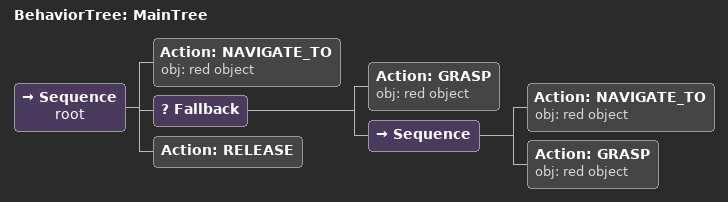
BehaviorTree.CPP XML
<root main_tree_to_execute="MainTree">
  <BehaviorTree ID="MainTree">
    <Sequence name="root">
      <!-- Check: Navigate to target first (Robotic Common Sense: Proximity) -->
      <Action ID="NAVIGATE_TO" obj="red object"/>
      <!-- Risk: Possible collision with blue objects, unstable grasp. Use Fallback for robust grasp. -->
      <Fallback>
        <!-- Primary attempt: Grasp the red object directly -->
        <Action ID="GRASP" obj="red object"/>
        <!-- Recovery: Adjust gripper position if grasp fails (Risk: collision/unstable grasp) -->
        <Sequence>
          <!-- Check: Adjust area if grasp fails due to obstruction -->
          <!-- Risk: Semantic State recovery hint - clear area around target -->
          <Action ID="NAVIGATE_TO" obj="red object"/>
          <Action ID="GRASP" obj="red object"/>
        </Sequence>
      </Fallback>
      <!-- Check: Release after successful grasp (Robotic Common Sense: Termination) -->
      <Action ID="RELEASE"/>
    </Sequence>
  </BehaviorTree>
</root>
